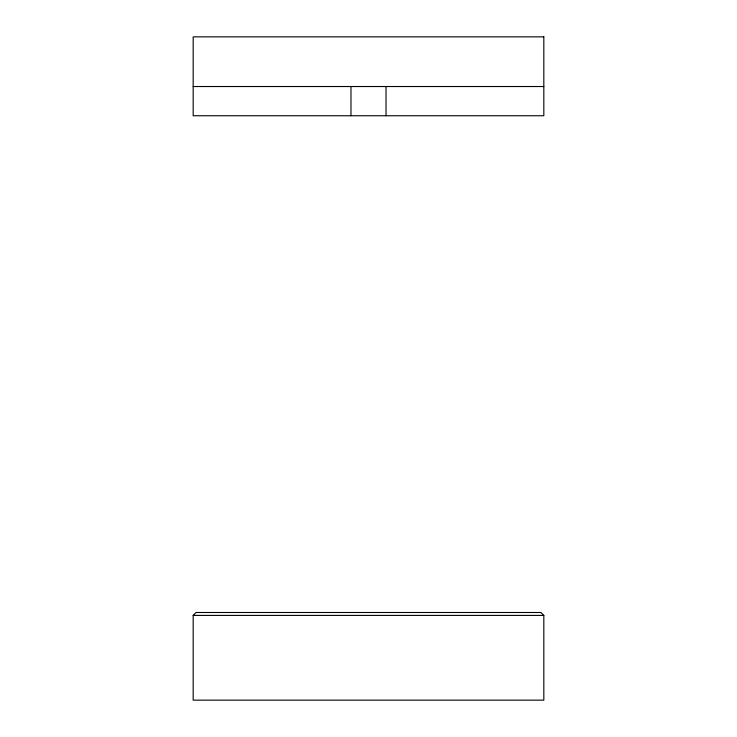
<?xml version="1.0" encoding="UTF-8"?>
<svg xmlns="http://www.w3.org/2000/svg" width="737" height="737" viewBox="0 0 737 737"><rect width="100%" height="100%" fill="white"/><g stroke="black" fill="none" stroke-linecap="round" stroke-linejoin="round"><path stroke-width="1.11" d="M193.177 615.413L196.097 612.493L540.903 612.493L543.823 615.413L543.823 700.15L193.177 700.15L193.177 615.413L543.823 615.413M193.177 86.524L543.823 86.524M386.031 86.524L386.031 115.746M350.969 86.524L350.969 115.746M543.823 36.85L193.177 36.85L193.177 115.746L543.823 115.746L543.823 36.85"/></g></svg>
